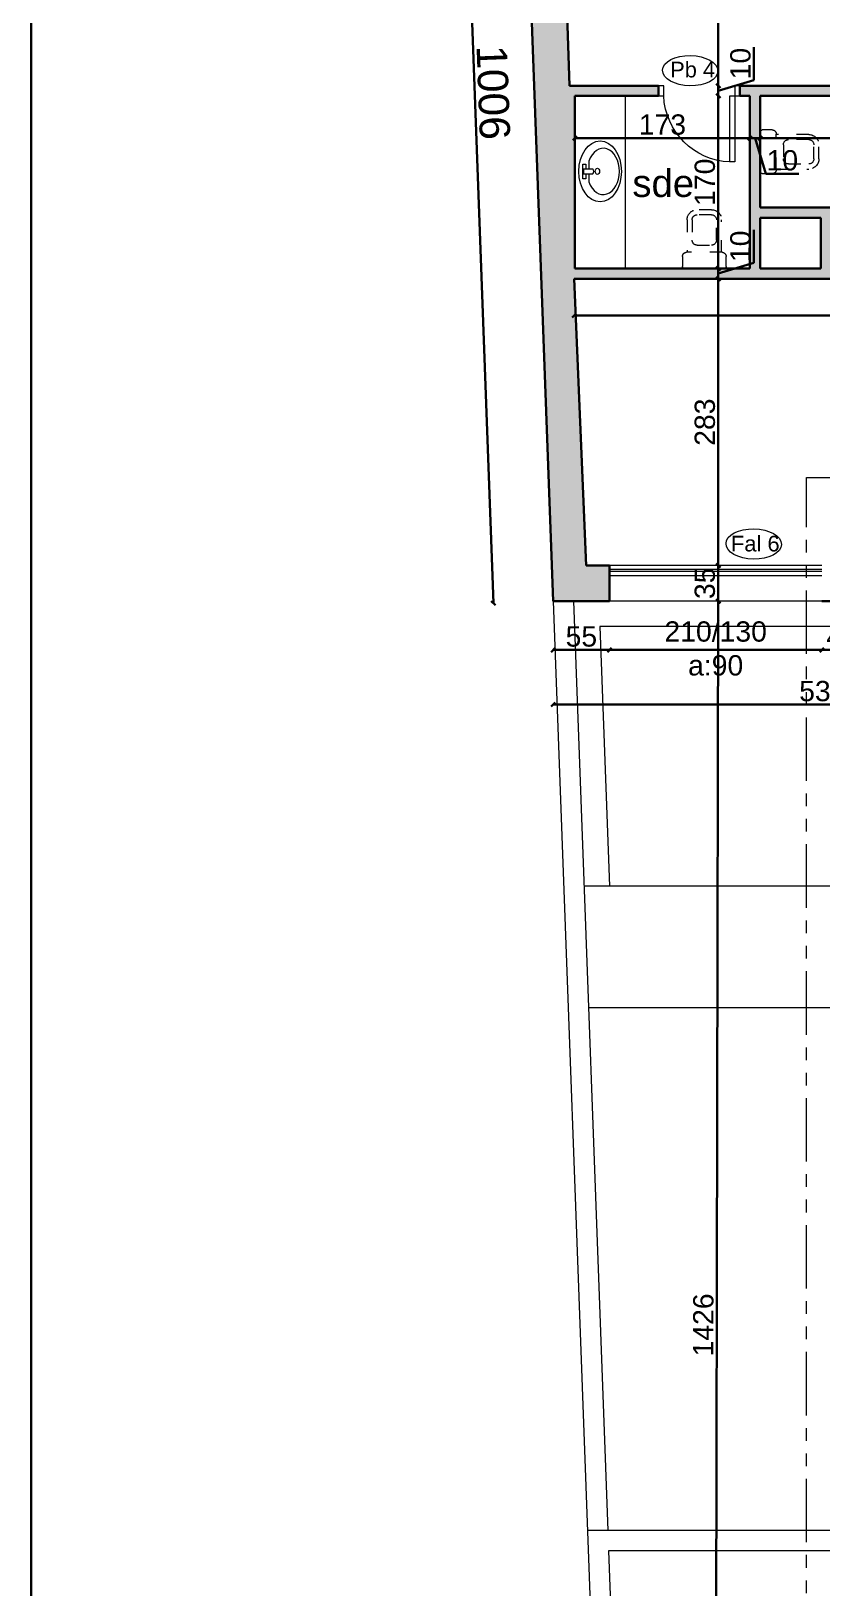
# Model space of a CAD drawing. Header units: millimetres. Extents: x 2804 to 3317, y 6834 to 7064.
# Drawn here: x 2841.27 to 2849.06, y 6996.56 to 7011.9 of the extents above; entities that cross this region are included whole.
import ezdxf

# ---------------------------------------------------------------- set-up
doc = ezdxf.new("R2010")
doc.units = ezdxf.units.MM
doc.header["$PDMODE"] = 1
doc.linetypes.add('ACAD_ISO03W100', pattern=[30, 12, -18])
doc.linetypes.add('PHANTOM2', pattern=[1.25, 0.625, -0.125, 0.125, -0.125, 0.125, -0.125])
for name, color, linetype, lineweight in [('cotation', 3, 'Continuous', 30), ('menuise', 50, 'Continuous', 18), ('texte', 3, 'Continuous', 9), ('zin fin', 6, 'Continuous', 9), ('Zin inter', 80, 'ACAD_ISO03W100', 5), ('zin menuiserie', 150, 'Continuous', 5), ('Zin mur', 30, 'Continuous', 30), ('zin sanit', 150, 'Continuous', 5)]:
    doc.layers.add(name, color=color, linetype=linetype, lineweight=lineweight)
doc.layers.add('zin hatch mur', color=8, linetype='Continuous')
doc.layers.add('zin texte', color=33, linetype='Continuous')
doc.styles.add('ARIAL', font='arial.ttf')
doc.styles.add('PsikTxtStyle', font='arial.ttf')
doc.styles.get("Standard").update_dxf_attribs({"font": 'arial.ttf'})
doc.dimstyles.new('cotation 100', dxfattribs={"dimtxt": 0.2, "dimasz": 0.04, "dimexe": 0, "dimexo": 0, "dimgap": 0.03, "dimtad": 1, "dimdec": 0, "dimlfac": 100, "dimdsep": 46, "dimtxsty": 'ARIAL', "dimblk": 'OBLIQUE', "dimcen": 0.09, "dimse1": 1, "dimse2": 1, "dimclrd": 256, "dimclre": 256, "dimclrt": 256, "dimadec": 3, "dimazin": 2, "dimtfac": 1, "dimtdec": 0, "dimtofl": 0, "dimtmove": 1, "dimatfit": 3, "dimfxl": 0, "dimtolj": 1, "dimtzin": 0, "dimlwd": -1, "dimlwe": -1, "dimarcsym": 0})

# ---------------------------------------------------------------- blocks, each defined once
blk = doc.blocks.new('_Oblique')
at = {"color": 0, "linetype": 'ByBlock', "lineweight": -2}
blk.add_line((-0.5, -0.5), (0.5, 0.5), dxfattribs=at)
blk = doc.blocks.new('*D79')
at = {"layer": 'cotation', "transparency": 16777216}
blk.add_line((2848.042, 7009.458), (2848.042, 7006.633), dxfattribs=at)
at = {"layer": 'Defpoints', "color": 0, "transparency": 16777216}
for p in [(2848.042, 7009.458), (2848.042, 7006.633), (2848.042, 7006.633)]:
    blk.add_point(p, dxfattribs=at)
at = {"layer": 'cotation', "transparency": 16777216, "xscale": 0.04, "yscale": 0.04, "zscale": 0.04}
for p, rotation in [((2848.042, 7009.458), 90), ((2848.042, 7006.633), 270)]:
    blk.add_blockref('_Oblique', p, dxfattribs=dict(at, rotation=rotation))
at = {"layer": 'cotation', "transparency": 16777216, "insert": (2847.91, 7008.045), "char_height": 0.2, "attachment_point": 5, "rotation": 90, "style": 'ARIAL'}
blk.add_mtext('\\A1;283', dxfattribs=at)
blk = doc.blocks.new('C3A7SB3P')
at = {"layer": 'zin sanit', "linetype": 'ByBlock'}
for p, q in [((0, -19.5), (0, 19.5)), ((0, -17), (0, 17)), ((2, 21.5), (12, 21.5)), ((16, 17.5), (16, -17.5)), ((16, 17), (48, 17)), ((23, -7), (23, 7)), ((28, 12), (48, 12)), ((53, 7), (53, -7)), ((58, 7), (58, -7)), ((48, -12), (28, -12)), ((12, -21.5), (2, -21.5)), ((48, -17), (16, -17))]:
    blk.add_line(p, q, dxfattribs=at)
for centre, radius, start, end in [((2, 19.5), 2, 90, 180), ((12, 17.5), 4, 0, 90), ((48, 7), 10, 0, 90), ((28, 7), 5, 90, 180), ((48, 7), 5, 0, 90), ((28, -7), 5, 180, 270), ((48, -7), 5, 270, 0), ((48, -7), 10, 270, 0), ((2, -19.5), 2, 180, 270), ((12, -17.5), 4, 270, 0)]:
    blk.add_arc(centre, radius, start, end, dxfattribs=at)
blk = doc.blocks.new('P70')
at = {"layer": 'zin menuiserie'}
for p, q in [((0, 650), (0, 0)), ((50, 650), (0, 650)), ((50, 0), (50, 650)), ((-700, 0), (-650, 0)), ((-700, -100), (-700, 0)), ((-650, 0), (-650, -100)), ((0, 0), (100, 0)), ((50, -100), (50, 0)), ((100, 0), (100, -100)), ((-650, -100), (-700, -100)), ((100, -100), (50, -100))]:
    blk.add_line(p, q, dxfattribs=at)
blk.add_arc((31, -31), 682, 92.6275, 177.3725, dxfattribs=at)
blk = doc.blocks.new('*D83')
at = {"layer": 'cotation', "transparency": 16777216}
blk.add_line((2848.042, 7011.258), (2848.042, 7009.558), dxfattribs=at)
at = {"layer": 'Defpoints', "color": 0, "transparency": 16777216}
for p in [(2848.042, 7011.258), (2848.042, 7009.558), (2848.042, 7009.558)]:
    blk.add_point(p, dxfattribs=at)
at = {"layer": 'cotation', "transparency": 16777216, "xscale": 0.04, "yscale": 0.04, "zscale": 0.04}
for p, rotation in [((2848.042, 7011.258), 90), ((2848.042, 7009.558), 270)]:
    blk.add_blockref('_Oblique', p, dxfattribs=dict(at, rotation=rotation))
at = {"layer": 'cotation', "transparency": 16777216, "insert": (2847.91, 7010.408), "char_height": 0.2, "attachment_point": 5, "rotation": 90, "style": 'ARIAL'}
blk.add_mtext('\\A1;170', dxfattribs=at)
blk = doc.blocks.new('*D71')
at = {"layer": 'cotation', "transparency": 16777216}
blk.add_line((2845.455, 7016.31), (2845.825, 7006.261), dxfattribs=at)
at = {"layer": 'Defpoints', "color": 0, "transparency": 16777216}
for p in [(2846.045, 7016.332), (2845.825, 7006.261), (2846.415, 7006.283)]:
    blk.add_point(p, dxfattribs=at)
at = {"layer": 'cotation', "transparency": 16777216, "xscale": 0.04, "yscale": 0.04, "zscale": 0.04}
for p, rotation in [((2845.455, 7016.31), 92.10827966792719), ((2845.825, 7006.261), 272.1082796679273)]:
    blk.add_blockref('_Oblique', p, dxfattribs=dict(at, rotation=rotation))
at = {"layer": 'cotation', "transparency": 16777216, "insert": (2845.823, 7011.292), "char_height": 0.3, "attachment_point": 5, "rotation": 272.1083, "style": 'ARIAL'}
blk.add_mtext('\\A1;1006', dxfattribs=at)
blk = doc.blocks.new('*D55')
at = {"layer": 'cotation', "transparency": 16777216}
blk.add_line((2848.012, 6992.026), (2848.042, 7006.281), dxfattribs=at)
at = {"layer": 'Defpoints', "color": 0, "transparency": 16777216}
for p in [(2846.97, 7006.283), (2848.042, 7006.281), (2846.94, 6992.028)]:
    blk.add_point(p, dxfattribs=at)
at = {"layer": 'cotation', "transparency": 16777216, "xscale": 0.04, "yscale": 0.04, "zscale": 0.04}
for p, rotation in [((2848.042, 7006.281), 89.87942035938507), ((2848.012, 6992.026), 269.8794203593851)]:
    blk.add_blockref('_Oblique', p, dxfattribs=dict(at, rotation=rotation))
at = {"layer": 'cotation', "transparency": 16777216, "insert": (2847.895, 6999.153), "char_height": 0.2, "attachment_point": 5, "rotation": 89.8794, "style": 'ARIAL'}
blk.add_mtext('\\A1;1426', dxfattribs=at)
blk = doc.blocks.new('*D63')
at = {"layer": 'cotation', "transparency": 16777216}
blk.add_line((2846.621, 7009.096), (2853.111, 7009.096), dxfattribs=at)
at = {"layer": 'Defpoints', "color": 0, "transparency": 16777216}
for p in [(2846.621, 7009.458), (2853.111, 7009.458), (2853.111, 7009.096)]:
    blk.add_point(p, dxfattribs=at)
at = {"layer": 'cotation', "transparency": 16777216, "xscale": 0.04, "yscale": 0.04, "zscale": 0.04, "rotation": 180}
blk.add_blockref('_Oblique', (2846.621, 7009.096), dxfattribs=at)
at = {"layer": 'cotation', "transparency": 16777216, "xscale": 0.04, "yscale": 0.04, "zscale": 0.04}
blk.add_blockref('_Oblique', (2853.111, 7009.096), dxfattribs=at)
at = {"layer": 'cotation', "transparency": 16777216, "insert": (2849.866, 7009.228), "char_height": 0.2, "attachment_point": 5, "style": 'ARIAL'}
blk.add_mtext('\\A1;649', dxfattribs=at)
blk = doc.blocks.new('lll')
at = {"layer": 'zin sanit'}
for p, q in [((2861.728, 7185.894), (2861.663, 7185.894)), ((2861.686, 7185.944), (2861.809, 7185.944)), ((2861.686, 7185.919), (2861.686, 7185.944)), ((2861.728, 7185.919), (2861.686, 7185.919)), ((2861.768, 7185.937), (2861.728, 7185.937)), ((2861.728, 7185.937), (2861.728, 7185.861)), ((2861.768, 7185.937), (2861.768, 7185.861)), ((2861.809, 7185.919), (2861.768, 7185.919)), ((2861.832, 7185.894), (2861.768, 7185.894)), ((2861.809, 7185.944), (2861.809, 7185.919))]:
    blk.add_line(p, q, dxfattribs=at)
for centre, major_axis, start_param, end_param in [((2861.748, 7185.801), (0.25, 0), 4.712389, 10.995574), ((2861.748, 7185.775), (0.19, 0), 2.032408, 7.39237), ((2861.748, 7185.823), (-0.0258, 0), 1.570796326798575, 7.853981633978161), ((2861.748, 7185.87), (0.0235, 0), 3.694408, 5.73037)]:
    blk.add_ellipse(centre, major_axis=major_axis, ratio=0.7, start_param=start_param, end_param=end_param, dxfattribs=at)
blk = doc.blocks.new('*D78')
at = {"layer": 'cotation', "transparency": 16777216}
blk.add_line((2848.042, 7015.886), (2848.042, 7011.358), dxfattribs=at)
at = {"layer": 'Defpoints', "color": 0, "transparency": 16777216}
for p in [(2847.89, 7015.886), (2847.889, 7011.358), (2848.042, 7011.358)]:
    blk.add_point(p, dxfattribs=at)
at = {"layer": 'cotation', "transparency": 16777216, "xscale": 0.04, "yscale": 0.04, "zscale": 0.04}
for p, rotation in [((2848.042, 7015.886), 90), ((2848.042, 7011.358), 270)]:
    blk.add_blockref('_Oblique', p, dxfattribs=dict(at, rotation=rotation))
at = {"layer": 'cotation', "transparency": 16777216, "insert": (2847.91, 7013.622), "char_height": 0.2, "attachment_point": 5, "rotation": 90, "style": 'ARIAL'}
blk.add_mtext('\\A1;453', dxfattribs=at)
blk = doc.blocks.new('*D61')
at = {"layer": 'cotation', "transparency": 16777216}
blk.add_line((2846.415, 7005.263), (2851.73, 7005.263), dxfattribs=at)
at = {"layer": 'Defpoints', "color": 0, "transparency": 16777216}
for p in [(2846.415, 7006.283), (2851.73, 7006.283), (2851.73, 7005.263)]:
    blk.add_point(p, dxfattribs=at)
at = {"layer": 'cotation', "transparency": 16777216, "xscale": 0.04, "yscale": 0.04, "zscale": 0.04, "rotation": 180}
blk.add_blockref('_Oblique', (2846.415, 7005.263), dxfattribs=at)
at = {"layer": 'cotation', "transparency": 16777216, "xscale": 0.04, "yscale": 0.04, "zscale": 0.04}
blk.add_blockref('_Oblique', (2851.73, 7005.263), dxfattribs=at)
at = {"layer": 'cotation', "transparency": 16777216, "insert": (2849.072, 7005.395), "char_height": 0.2, "attachment_point": 5, "style": 'ARIAL'}
blk.add_mtext('\\A1;531', dxfattribs=at)
blk = doc.blocks.new('*D724')
at = {"layer": 'cotation', "transparency": 16777216}
for p, q in [((2848.393, 7011.413), (2848.393, 7011.74)), ((2848.042, 7011.308), (2848.393, 7011.413)), ((2848.042, 7011.358), (2848.042, 7011.258))]:
    blk.add_line(p, q, dxfattribs=at)
at = {"layer": 'Defpoints', "color": 0, "transparency": 16777216}
for p in [(2847.889, 7011.358), (2847.454, 7011.258), (2848.042, 7011.258)]:
    blk.add_point(p, dxfattribs=at)
at = {"layer": 'cotation', "transparency": 16777216, "xscale": 0.04, "yscale": 0.04, "zscale": 0.04}
for p, rotation in [((2848.042, 7011.358), 90), ((2848.042, 7011.258), 270)]:
    blk.add_blockref('_Oblique', p, dxfattribs=dict(at, rotation=rotation))
at = {"layer": 'cotation', "transparency": 16777216, "insert": (2848.261, 7011.577), "char_height": 0.2, "attachment_point": 5, "rotation": 90, "style": 'ARIAL'}
blk.add_mtext('\\A1;10', dxfattribs=at)
blk = doc.blocks.new('*D725')
at = {"layer": 'cotation', "transparency": 16777216}
for p, q in [((2848.393, 7009.613), (2848.393, 7009.94)), ((2848.042, 7009.508), (2848.393, 7009.613)), ((2848.042, 7009.558), (2848.042, 7009.458))]:
    blk.add_line(p, q, dxfattribs=at)
at = {"layer": 'Defpoints', "color": 0, "transparency": 16777216}
for p in [(2848.042, 7009.558), (2847.474, 7009.458), (2848.042, 7009.458)]:
    blk.add_point(p, dxfattribs=at)
at = {"layer": 'cotation', "transparency": 16777216, "xscale": 0.04, "yscale": 0.04, "zscale": 0.04}
for p, rotation in [((2848.042, 7009.558), 90), ((2848.042, 7009.458), 270)]:
    blk.add_blockref('_Oblique', p, dxfattribs=dict(at, rotation=rotation))
at = {"layer": 'cotation', "transparency": 16777216, "insert": (2848.261, 7009.777), "char_height": 0.2, "attachment_point": 5, "rotation": 90, "style": 'ARIAL'}
blk.add_mtext('\\A1;10', dxfattribs=at)
blk = doc.blocks.new('*D726')
at = {"layer": 'cotation', "transparency": 16777216}
blk.add_line((2848.042, 7006.633), (2848.042, 7006.283), dxfattribs=at)
at = {"layer": 'Defpoints', "color": 0, "transparency": 16777216}
for p in [(2848.042, 7006.633), (2848.042, 7006.283), (2848.32, 7006.283)]:
    blk.add_point(p, dxfattribs=at)
at = {"layer": 'cotation', "transparency": 16777216, "xscale": 0.04, "yscale": 0.04, "zscale": 0.04}
for p, rotation in [((2848.042, 7006.633), 90), ((2848.042, 7006.283), 270)]:
    blk.add_blockref('_Oblique', p, dxfattribs=dict(at, rotation=rotation))
at = {"layer": 'cotation', "transparency": 16777216, "insert": (2847.91, 7006.458), "char_height": 0.2, "attachment_point": 5, "rotation": 90, "style": 'ARIAL'}
blk.add_mtext('\\A1;35', dxfattribs=at)
blk = doc.blocks.new('*D752')
at = {"layer": 'cotation', "transparency": 16777216}
blk.add_line((2846.415, 7005.801), (2846.968, 7005.801), dxfattribs=at)
at = {"layer": 'Defpoints', "color": 0, "transparency": 16777216}
for p in [(2846.415, 7006.283), (2846.968, 7006.283), (2846.968, 7005.801)]:
    blk.add_point(p, dxfattribs=at)
at = {"layer": 'cotation', "transparency": 16777216, "xscale": 0.04, "yscale": 0.04, "zscale": 0.04, "rotation": 180}
blk.add_blockref('_Oblique', (2846.415, 7005.801), dxfattribs=at)
at = {"layer": 'cotation', "transparency": 16777216, "xscale": 0.04, "yscale": 0.04, "zscale": 0.04}
blk.add_blockref('_Oblique', (2846.968, 7005.801), dxfattribs=at)
at = {"layer": 'cotation', "transparency": 16777216, "insert": (2846.692, 7005.933), "char_height": 0.2, "attachment_point": 5, "style": 'ARIAL'}
blk.add_mtext('\\A1;55', dxfattribs=at)
blk = doc.blocks.new('*D753')
at = {"layer": 'cotation', "transparency": 16777216}
blk.add_line((2846.968, 7005.801), (2849.063, 7005.801), dxfattribs=at)
at = {"layer": 'Defpoints', "color": 0, "transparency": 16777216}
for p in [(2846.968, 7006.283), (2849.063, 7006.283), (2849.063, 7005.801)]:
    blk.add_point(p, dxfattribs=at)
at = {"layer": 'cotation', "transparency": 16777216, "xscale": 0.04, "yscale": 0.04, "zscale": 0.04, "rotation": 180}
blk.add_blockref('_Oblique', (2846.968, 7005.801), dxfattribs=at)
at = {"layer": 'cotation', "transparency": 16777216, "xscale": 0.04, "yscale": 0.04, "zscale": 0.04}
blk.add_blockref('_Oblique', (2849.063, 7005.801), dxfattribs=at)
at = {"layer": 'cotation', "transparency": 16777216, "insert": (2848.016, 7005.815), "char_height": 0.2, "attachment_point": 5, "style": 'ARIAL'}
blk.add_mtext('\\A1;210/130\\Pa:90', dxfattribs=at)
blk = doc.blocks.new('*D754')
at = {"layer": 'cotation', "transparency": 16777216}
blk.add_line((2849.063, 7005.801), (2849.463, 7005.801), dxfattribs=at)
at = {"layer": 'Defpoints', "color": 0, "transparency": 16777216}
for p in [(2849.063, 7006.283), (2849.463, 7006.283), (2849.463, 7005.801)]:
    blk.add_point(p, dxfattribs=at)
at = {"layer": 'cotation', "transparency": 16777216, "xscale": 0.04, "yscale": 0.04, "zscale": 0.04, "rotation": 180}
blk.add_blockref('_Oblique', (2849.063, 7005.801), dxfattribs=at)
at = {"layer": 'cotation', "transparency": 16777216, "xscale": 0.04, "yscale": 0.04, "zscale": 0.04}
blk.add_blockref('_Oblique', (2849.463, 7005.801), dxfattribs=at)
at = {"layer": 'cotation', "transparency": 16777216, "insert": (2849.263, 7005.933), "char_height": 0.2, "attachment_point": 5, "style": 'ARIAL'}
blk.add_mtext('\\A1;40', dxfattribs=at)
blk = doc.blocks.new('*D866')
at = {"layer": 'cotation', "transparency": 16777216}
blk.add_line((2846.628, 7010.843), (2848.354, 7010.843), dxfattribs=at)
at = {"layer": 'Defpoints', "color": 0, "transparency": 16777216}
for p in [(2846.628, 7011.258), (2848.354, 7011.258), (2848.354, 7010.843)]:
    blk.add_point(p, dxfattribs=at)
at = {"layer": 'cotation', "transparency": 16777216, "xscale": 0.04, "yscale": 0.04, "zscale": 0.04, "rotation": 180}
blk.add_blockref('_Oblique', (2846.628, 7010.843), dxfattribs=at)
at = {"layer": 'cotation', "transparency": 16777216, "xscale": 0.04, "yscale": 0.04, "zscale": 0.04}
blk.add_blockref('_Oblique', (2848.354, 7010.843), dxfattribs=at)
at = {"layer": 'cotation', "transparency": 16777216, "insert": (2847.491, 7010.975), "char_height": 0.2, "attachment_point": 5, "style": 'ARIAL'}
blk.add_mtext('\\A1;173', dxfattribs=at)
blk = doc.blocks.new('*D867')
at = {"layer": 'cotation', "transparency": 16777216}
for p, q in [((2848.354, 7010.843), (2848.454, 7010.843)), ((2848.404, 7010.843), (2848.509, 7010.491)), ((2848.509, 7010.491), (2848.836, 7010.491))]:
    blk.add_line(p, q, dxfattribs=at)
at = {"layer": 'Defpoints', "color": 0, "transparency": 16777216}
for p in [(2848.354, 7011.258), (2848.454, 7011.258), (2848.454, 7010.843)]:
    blk.add_point(p, dxfattribs=at)
at = {"layer": 'cotation', "transparency": 16777216, "xscale": 0.04, "yscale": 0.04, "zscale": 0.04, "rotation": 180}
blk.add_blockref('_Oblique', (2848.354, 7010.843), dxfattribs=at)
at = {"layer": 'cotation', "transparency": 16777216, "xscale": 0.04, "yscale": 0.04, "zscale": 0.04}
blk.add_blockref('_Oblique', (2848.454, 7010.843), dxfattribs=at)
at = {"layer": 'cotation', "transparency": 16777216, "insert": (2848.673, 7010.623), "char_height": 0.2, "attachment_point": 5, "style": 'ARIAL'}
blk.add_mtext('\\A1;10', dxfattribs=at)
blk = doc.blocks.new('*D868')
at = {"layer": 'cotation', "transparency": 16777216}
blk.add_line((2848.454, 7010.843), (2850.636, 7010.843), dxfattribs=at)
at = {"layer": 'Defpoints', "color": 0, "transparency": 16777216}
for p in [(2848.454, 7011.258), (2850.636, 7011.258), (2850.636, 7010.843)]:
    blk.add_point(p, dxfattribs=at)
at = {"layer": 'cotation', "transparency": 16777216, "xscale": 0.04, "yscale": 0.04, "zscale": 0.04, "rotation": 180}
blk.add_blockref('_Oblique', (2848.454, 7010.843), dxfattribs=at)
at = {"layer": 'cotation', "transparency": 16777216, "xscale": 0.04, "yscale": 0.04, "zscale": 0.04}
blk.add_blockref('_Oblique', (2850.636, 7010.843), dxfattribs=at)
at = {"layer": 'cotation', "transparency": 16777216, "insert": (2849.545, 7010.975), "char_height": 0.2, "attachment_point": 5, "style": 'ARIAL'}
blk.add_mtext('\\A1;218', dxfattribs=at)
blk = doc.blocks.new('pb3')
at = {"layer": 'menuise'}
blk.add_ellipse((2903.957, 6929.88), major_axis=(-0.273, 0.005), ratio=0.546469, start_param=-1.570796, end_param=4.712389, dxfattribs=at)
at = {"layer": 'menuise', "insert": (2903.759, 6929.968), "char_height": 0.1544, "width": 2.34126, "attachment_point": 1, "style": 'PsikTxtStyle'}
blk.add_mtext('Pb 4', dxfattribs=at)
blk = doc.blocks.new('fal6')
at = {"layer": 'menuise'}
blk.add_ellipse((2848.391, 7006.845), major_axis=(-0.273, 0.005), ratio=0.546469, start_param=-1.570796, end_param=4.712389, dxfattribs=at)
at = {"layer": 'menuise', "insert": (2848.167, 7006.926), "char_height": 0.1544, "width": 2.34126, "attachment_point": 1, "style": 'PsikTxtStyle'}
blk.add_mtext('Fal 6', dxfattribs=at)

msp = doc.modelspace()

# ---------------------------------------------------------------- hatches: boundary and pattern name
at = {"layer": 'zin hatch mur'}
h = msp.add_hatch(color=256, dxfattribs=at)
h.dxf.hatch_style = 1
h.paths.add_polyline_path([(2846.628, 7011.258), (2847.454, 7011.258), (2847.454, 7011.358), (2846.576, 7011.358), (2846.409, 7016.333), (2846.045, 7016.332), (2846.415, 7006.283), (2846.968, 7006.283), (2846.968, 7006.633), (2846.738, 7006.633), (2846.621, 7009.458), (2853.111, 7009.458), (2854.061, 7010.408), (2853.111, 7011.358), (2852.969, 7011.358), (2852.969, 7011.258), (2853.069, 7011.258), (2853.919, 7010.408), (2853.069, 7009.558), (2850.736, 7009.558), (2850.736, 7010.358), (2850.636, 7010.358), (2850.636, 7009.558), (2849.154, 7009.558), (2849.154, 7010.158), (2848.454, 7010.158), (2848.454, 7011.258), (2850.636, 7011.258), (2850.636, 7011.158), (2850.736, 7011.158), (2850.736, 7011.258), (2852.069, 7011.258), (2852.069, 7011.358), (2848.254, 7011.358), (2848.254, 7011.258), (2848.354, 7011.258), (2848.354, 7009.558), (2846.628, 7009.558)])
h.paths.add_polyline_path([(2848.454, 7010.058), (2849.054, 7010.058), (2849.054, 7009.558), (2848.454, 7009.558)], flags=16)
h.paths.add_polyline_path([(2848.504, 7010.008), (2849.004, 7010.008), (2849.004, 7009.608), (2848.934, 7009.938)], flags=0)
h.paths.add_polyline_path([(2849.004, 7010.008), (2848.504, 7010.008), (2848.934, 7009.938), (2849.004, 7009.608)], flags=0)

# ---------------------------------------------------------------- linework, layer by layer
at = {"layer": 'cotation'}
msp.add_lwpolyline([(2879.735, 6982.359), (2841.267, 6982.359), (2841.267, 7024.537), (2879.735, 7024.537)], close=True, dxfattribs=at)
at = {"layer": 'texte', "linetype": 'PHANTOM2', "lineweight": 9}
msp.add_lwpolyline([(2848.913, 6990.762), (2848.913, 7007.499), (2849.333, 7007.499), (2849.333, 7018.271)], dxfattribs=at)
at = {"layer": 'zin fin'}
for p, q in [((2846.415, 7006.283), (2846.94, 6992.028)), ((2846.615, 7006.283), (2846.952, 6997.128)), ((2849.063, 7006.283), (2846.968, 7006.283)), ((2846.875, 7006.033), (2846.969, 7003.475)), ((2849.839, 7006.033), (2846.875, 7006.033)), ((2850.089, 7003.475), (2846.719, 7003.475)), ((2850.089, 7002.275), (2846.763, 7002.275)), ((2852.238, 6997.128), (2846.752, 6997.128)), ((2846.96, 6996.928), (2847.133, 6992.228)), ((2851.988, 6996.928), (2846.96, 6996.928))]:
    msp.add_line(p, q, dxfattribs=at)
at = {"layer": 'zin menuiserie'}
for p, q in [((2849.063, 7006.633), (2846.968, 7006.633)), ((2849.063, 7006.593), (2846.968, 7006.593)), ((2849.063, 7006.573), (2846.968, 7006.573)), ((2849.063, 7006.533), (2846.968, 7006.533))]:
    msp.add_line(p, q, dxfattribs=at)
at = {"layer": 'Zin mur'}
for p, q in [((2846.045, 7016.331), (2846.415, 7006.283)), ((2846.424, 7015.883), (2846.576, 7011.358)), ((2847.454, 7011.358), (2846.576, 7011.358)), ((2847.454, 7011.358), (2847.454, 7011.258)), ((2852.069, 7011.358), (2848.254, 7011.358)), ((2848.254, 7011.358), (2848.254, 7011.258)), ((2847.454, 7011.258), (2846.628, 7011.258)), ((2846.628, 7009.558), (2846.628, 7011.258)), ((2848.354, 7011.258), (2848.254, 7011.258)), ((2848.354, 7011.258), (2848.354, 7009.558)), ((2850.636, 7011.258), (2848.454, 7011.258)), ((2848.454, 7010.158), (2848.454, 7011.258)), ((2849.154, 7010.158), (2848.454, 7010.158)), ((2849.054, 7010.058), (2848.454, 7010.058)), ((2848.454, 7009.558), (2848.454, 7010.058)), ((2849.054, 7009.558), (2849.054, 7010.058)), ((2848.354, 7009.558), (2846.628, 7009.558)), ((2849.054, 7009.558), (2848.454, 7009.558)), ((2853.111, 7009.458), (2846.621, 7009.458)), ((2846.621, 7009.458), (2846.738, 7006.633)), ((2846.968, 7006.633), (2846.738, 7006.633)), ((2846.968, 7006.283), (2846.968, 7006.633)), ((2846.968, 7006.283), (2846.415, 7006.283)), ((2849.463, 7006.283), (2849.063, 7006.283))]:
    msp.add_line(p, q, dxfattribs=at)
at = {"layer": 'zin sanit'}
msp.add_line((2847.128, 7009.558), (2847.128, 7011.258), dxfattribs=at)

# ---------------------------------------------------------------- block references
at = {"layer": 'cotation'}
for name, p in [('pb3', (-56.192, 81.627)), ('fal6', (0, 0))]:
    msp.add_blockref(name, p, dxfattribs=at)
at = {"layer": 'Zin inter', "ltscale": 0.01}
for name, p, xscale, yscale, zscale, rotation in [('P70', (2848.154, 7011.258), -0.001, 0.001, 0.001, 180), ('C3A7SB3P', (2848.454, 7010.708), -0.01, 0.01, 0.01, 180), ('C3A7SB3P', (2847.904, 7009.558), -0.01, 0.01, 0.01, 270)]:
    msp.add_blockref(name, p, dxfattribs=dict(at, xscale=xscale, yscale=yscale, zscale=zscale, rotation=rotation))
at = {"layer": 'Zin mur', "xscale": 1.2, "yscale": 1.2, "zscale": 1.2, "rotation": 90.00000000001715}
msp.add_blockref('lll', (11469.838, 3576.417), dxfattribs=at)

# ---------------------------------------------------------------- texts
at = {"layer": 'zin texte', "insert": (2847.195, 7010.533), "char_height": 0.27, "attachment_point": 1}
msp.add_mtext_dynamic_manual_height_columns('sde', width=34.10317, gutter_width=12.5, heights=[0], dxfattribs=at)

# ---------------------------------------------------------------- dimensions: what is measured, and where the dimension line sits
at = {"layer": 'cotation'}
dim = msp.add_aligned_dim(p1=(2846.045, 7016.332), p2=(2846.415, 7006.283), distance=-0.591, dimstyle='cotation 100', override={"dimtxt": 0.3}, dxfattribs=at)
dim.commit()
dim.dimension.update_dxf_attribs({"geometry": '*D71', "text_midpoint": (2845.823, 7011.292)})
for base, p1, p2, picture, middle in [((2848.042, 7011.358), (2847.89, 7015.886), (2847.889, 7011.358), '*D78', (2847.91, 7013.622)), ((2848.042, 7011.258), (2847.889, 7011.358), (2847.454, 7011.258), '*D724', (2848.261, 7011.443)), ((2848.042, 7009.558), (2848.042, 7011.258), (2848.042, 7009.558), '*D83', (2847.91, 7010.408)), ((2848.042, 7009.458), (2848.042, 7009.558), (2847.474, 7009.458), '*D725', (2848.261, 7009.643)), ((2848.041702438, 7006.632849877), (2848.041702438, 7009.457849877), (2848.041702438, 7006.632849877), '*D79', (2847.909519627, 7008.045349877)), ((2848.042, 7006.283), (2848.042, 7006.633), (2848.32, 7006.283), '*D726', (2847.91, 7006.458))]:
    dim = msp.add_linear_dim(base=base, p1=p1, p2=p2, angle=90, dimstyle='cotation 100', dxfattribs=at)
    dim.commit()
    dim.dimension.update_dxf_attribs({"geometry": picture, "text_midpoint": middle})
for base, p1, p2, picture, middle in [((2848.354, 7010.843), (2846.628, 7011.258), (2848.354, 7011.258), '*D866', (2847.491, 7010.975)), ((2848.454, 7010.843), (2848.354, 7011.258), (2848.454, 7011.258), '*D867', (2848.539, 7010.623)), ((2850.636, 7010.843), (2848.454, 7011.258), (2850.636, 7011.258), '*D868', (2849.545, 7010.975)), ((2853.111, 7009.096), (2846.621, 7009.458), (2853.111, 7009.458), '*D63', (2849.866, 7009.228)), ((2846.968, 7005.801), (2846.415, 7006.283), (2846.968, 7006.283), '*D752', (2846.692, 7005.933)), ((2849.463, 7005.801), (2849.063, 7006.283), (2849.463, 7006.283), '*D754', (2849.263, 7005.933))]:
    dim = msp.add_linear_dim(base=base, p1=p1, p2=p2, dimstyle='cotation 100', dxfattribs=at)
    dim.commit()
    dim.dimension.update_dxf_attribs({"geometry": picture, "text_midpoint": middle})
for p1, p2, distance, picture, middle in [((2846.415, 7006.2828), (2851.7296, 7006.2828), -1.02, '*D61', (2849.0723, 7005.395)), ((2846.94, 6992.028), (2846.97, 7006.283), -1.072, '*D55', (2847.895, 6999.153))]:
    dim = msp.add_aligned_dim(p1=p1, p2=p2, distance=distance, dimstyle='cotation 100', dxfattribs=at)
    dim.commit()
    dim.dimension.update_dxf_attribs({"geometry": picture, "text_midpoint": middle})
dim = msp.add_linear_dim(base=(2849.0632, 7005.801), p1=(2846.9681, 7006.2828), p2=(2849.0632, 7006.2828), text='<>/130\\Pa:90', dimstyle='cotation 100', dxfattribs=at)
dim.commit()
dim.dimension.update_dxf_attribs({"geometry": '*D753', "text_midpoint": (2848.0156, 7005.5141), "dimtype": 128})

doc.saveas('drawing.dxf')
